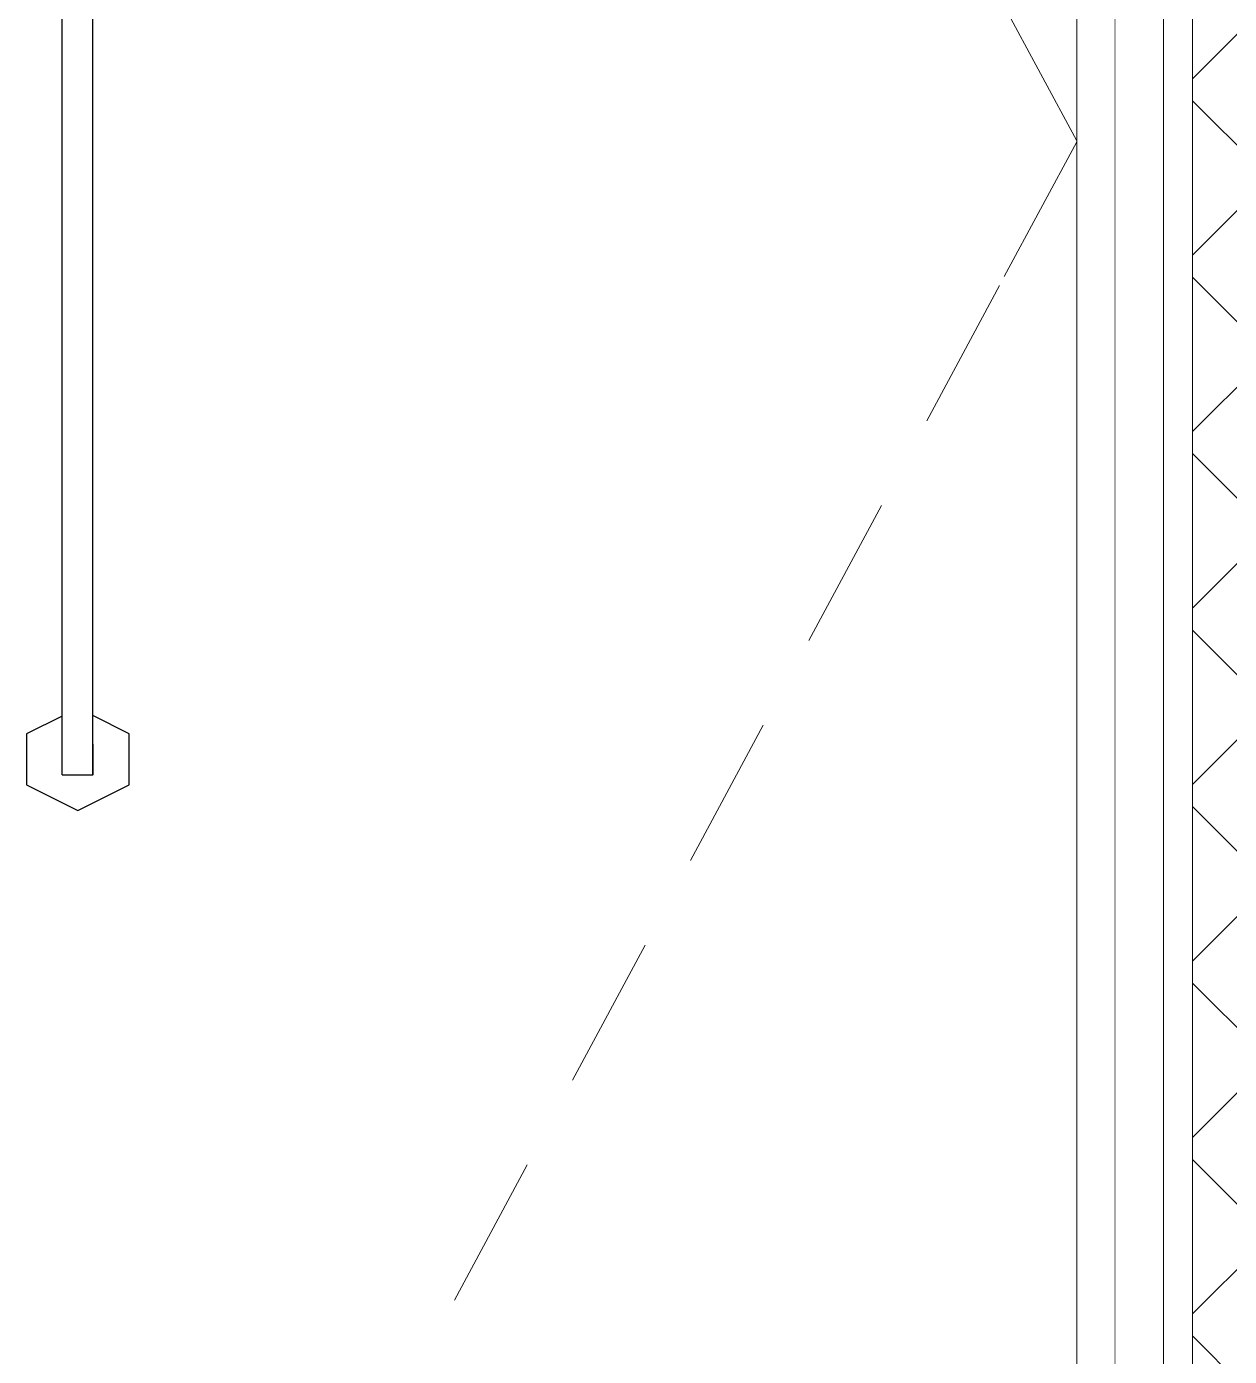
# Model space of a CAD drawing. Header units: millimetres. Extents: x -48147 to 1414029, y -496296 to 18123.
# Drawn here: x 1380275 to 1380901, y -490393 to -489701 of the extents above; entities that cross this region are included whole.
import ezdxf

# ---------------------------------------------------------------- set-up
doc = ezdxf.new("R2010")
doc.units = ezdxf.units.MM
doc.header["$MEASUREMENT"] = 0
doc.linetypes.add('Wipeout_Contour', pattern=[1000, 0, -1000])
doc.layers.add('New_A-25-M_Wall_Int', color=7, linetype='Continuous')
doc.layers.add('New_A-35-M_FFE_Sanitary', color=7, linetype='Continuous')
for name, color, linetype, lineweight in [('New_A-25-M_Wall_Int_Pen_No__1', 7, 'Continuous', 13), ('New_A-35-M_FFE_Sanitary_Pen_No__3', 7, 'Continuous', 18), ('New_A-35-M_FFE_Sanitary_Pen_No__87', 8, 'Continuous', 20)]:
    doc.layers.add(name, color=color, linetype=linetype, lineweight=lineweight)
doc.layers.add('New_A-25-M_Wall_Int_Pen_No__107', color=7, linetype='Continuous', lineweight=15, true_color=0xa6a6a6)
doc.layers.add('New_A-35-M_FFE_Sanitary_Pen_No__23', color=7, linetype='Continuous', lineweight=30, true_color=0x2a2a2a)

# ---------------------------------------------------------------- blocks, each defined once
blk = doc.blocks.new('Section Elem_221_2', base_point=(1372879, -490836.73))
at = {"color": 254, "linetype": 'Wipeout_Contour', "lineweight": 0, "ltscale": 5859658.110548249}
blk.add_wipeout([(1380882.14, -487236.73), (1380867.14, -487236.73), (1380867.14, -490836.73), (1380882.14, -490836.73)], dxfattribs=at).dxf.layer = 'New_A-25-M_Wall_Int'
at = {"layer": 'New_A-25-M_Wall_Int_Pen_No__107', "linetype": 'Continuous'}
h = blk.add_hatch(dxfattribs=at)
h.set_pattern_fill('Plaster_0002', color=256, style=0, pattern_type=2)
h.set_pattern_definition([(270, (1372879, -490836.73), (86.6025, 0), [0, -50]), (270, (1372922.3, -490861.73), (86.6025, 0), [0, -50])])
h.paths.add_polyline_path([(1380882.14, -487236.73), (1380867.14, -487236.73), (1380867.14, -490836.73), (1380882.14, -490836.73)])
at = {"layer": 'New_A-25-M_Wall_Int_Pen_No__1', "linetype": 'Continuous'}
blk.add_line((1380867.14, -487236.73), (1380867.14, -490836.73), dxfattribs=at)
at = {"color": 254, "linetype": 'Wipeout_Contour', "lineweight": 0, "ltscale": 5859950.328052682}
blk.add_wipeout([(1381022.14, -487236.73), (1380882.14, -487236.73), (1380882.14, -490836.73), (1381022.14, -490836.73)], dxfattribs=at).dxf.layer = 'New_A-25-M_Wall_Int'
at = {"layer": 'New_A-25-M_Wall_Int_Pen_No__107', "linetype": 'Continuous'}
h = blk.add_hatch(dxfattribs=at)
h.set_pattern_fill('Concrete_Block_0002', color=256, style=0, pattern_type=2)
h.set_pattern_definition([(45, (1372878.996, -490836.73), (-45.96194, 45.96194), []), (135, (1372878.996, -490836.73), (45.96194, 45.96194), [])])
h.paths.add_polyline_path([(1381022.14, -487236.73), (1380882.14, -487236.73), (1380882.14, -490836.73), (1381022.14, -490836.73)])
at = {"layer": 'New_A-25-M_Wall_Int_Pen_No__1', "linetype": 'Continuous'}
blk.add_line((1380882.14, -487236.73), (1380882.14, -490836.73), dxfattribs=at)
blk = doc.blocks.new('Section Elem_224_2', base_point=(1372879, -490836.73))
at = {"layer": 'New_A-35-M_FFE_Sanitary_Pen_No__3', "linetype": 'Continuous'}
for p, q in [((1380743.78, -489906.08), (1380781.64, -489835.61)), ((1380682.26, -490020.6), (1380720.12, -489950.13)), ((1380620.73, -490135.12), (1380658.59, -490064.64)), ((1380559.21, -490249.64), (1380597.07, -490179.16)), ((1380497.68, -490364.16), (1380535.55, -490293.68))]:
    blk.add_line(p, q, dxfattribs=at)
at = {"color": 254, "linetype": 'Wipeout_Contour', "lineweight": 0, "ltscale": 5860486.096494341}
blk.add_wipeout([(1380841.87, -488678.78), (1380841.87, -490822.23), (1380842.04, -490822.23), (1380842.04, -488678.78)], dxfattribs=at).dxf.layer = 'New_A-35-M_FFE_Sanitary'
at = {"color": 254, "linetype": 'Wipeout_Contour', "lineweight": 0, "ltscale": 5858992.267817501}
blk.add_wipeout([(1380328.28, -490095.79), (1380328.28, -490069.09), (1380328.23, -490069.09), (1380328.23, -490095.79)], dxfattribs=at).dxf.layer = 'New_A-35-M_FFE_Sanitary'
at = {"color": 254, "linetype": 'Wipeout_Contour', "lineweight": 0, "ltscale": 5860454.746879186}
blk.add_wipeout([(1380841.87, -490822.23), (1380841.87, -488678.78), (1380821.87, -488698.78), (1380821.87, -490822.23)], dxfattribs=at).dxf.layer = 'New_A-35-M_FFE_Sanitary'
at = {"color": 254, "linetype": 'Wipeout_Contour', "lineweight": 0, "ltscale": 5858932.463759773}
blk.add_wipeout([(1380309.36, -490059.65), (1380328.23, -490069.09), (1380328.28, -490069.09), (1380309.36, -490059.63)], dxfattribs=at).dxf.layer = 'New_A-35-M_FFE_Sanitary'
at = {"color": 254, "linetype": 'Wipeout_Contour', "lineweight": 0, "ltscale": 5858968.747031717}
blk.add_wipeout([(1380301.58, -490109.14), (1380328.28, -490095.79), (1380328.23, -490095.79), (1380301.53, -490109.14)], dxfattribs=at).dxf.layer = 'New_A-35-M_FFE_Sanitary'
at = {"layer": 'New_A-35-M_FFE_Sanitary_Pen_No__3', "linetype": 'Continuous'}
for p, q in [((1380784.13, -489690.03), (1380821.87, -489760.28)), ((1380784.13, -489830.98), (1380821.87, -489760.74))]:
    blk.add_line(p, q, dxfattribs=at)
at = {"layer": 'New_A-35-M_FFE_Sanitary_Pen_No__87', "linetype": 'Continuous'}
for p, q in [((1380841.87, -488678.78), (1380841.87, -490822.23)), ((1380842.04, -490822.23), (1380842.04, -488678.78)), ((1380844.04, -488676.78), (1380844.04, -490822.23)), ((1380821.87, -490822.23), (1380821.87, -488698.78))]:
    blk.add_line(p, q, dxfattribs=at)
at = {"color": 254, "linetype": 'Wipeout_Contour', "lineweight": 0, "ltscale": 19041424.80486635}
blk.add_wipeout([(1380274.83, -490069.09), (1380274.83, -490095.79), (1380301.53, -490109.14), (1380328.23, -490095.79), (1380328.23, -490069.09), (1380309.36, -490059.65), (1380309.36, -490074.44), (1380309.53, -490074.44), (1380309.53, -490090.44), (1380309.36, -490090.44), (1380309.28, -490090.44), (1380293.28, -490090.44), (1380293.28, -490059.87)], dxfattribs=at).dxf.layer = 'New_A-35-M_FFE_Sanitary'
at = {"layer": 'New_A-35-M_FFE_Sanitary_Pen_No__23', "linetype": 'Continuous'}
for p, q in [((1380274.83, -490069.09), (1380274.83, -490095.79)), ((1380328.23, -490095.79), (1380328.23, -490069.09)), ((1380328.28, -490095.79), (1380328.28, -490069.09)), ((1380274.83, -490095.79), (1380301.53, -490109.14)), ((1380301.53, -490109.14), (1380328.23, -490095.79)), ((1380301.58, -490109.14), (1380328.28, -490095.79))]:
    blk.add_line(p, q, dxfattribs=at)
at = {"color": 254, "linetype": 'Wipeout_Contour', "lineweight": 0, "ltscale": 5858921.359433294}
blk.add_wipeout([(1380309.53, -490090.44), (1380309.53, -490074.44), (1380309.36, -490074.44), (1380309.36, -490090.44)], dxfattribs=at).dxf.layer = 'New_A-35-M_FFE_Sanitary'
at = {"color": 254, "linetype": 'Wipeout_Contour', "lineweight": 0, "ltscale": 5858572.803690921}
blk.add_wipeout([(1380309.28, -489554.03), (1380309.28, -490090.44), (1380309.36, -490090.44), (1380309.36, -489554.03)], dxfattribs=at).dxf.layer = 'New_A-35-M_FFE_Sanitary'
at = {"color": 254, "linetype": 'Wipeout_Contour', "lineweight": 0, "ltscale": 5858542.4972146}
blk.add_wipeout([(1380293.28, -490090.44), (1380309.28, -490090.44), (1380309.28, -489554.03), (1380293.28, -489554.03)], dxfattribs=at).dxf.layer = 'New_A-35-M_FFE_Sanitary'
at = {"layer": 'New_A-35-M_FFE_Sanitary_Pen_No__23', "linetype": 'Continuous'}
for p, q in [((1380293.28, -490090.44), (1380293.28, -489554.03)), ((1380309.28, -490090.44), (1380309.28, -489554.03)), ((1380309.36, -490090.44), (1380309.36, -489554.03)), ((1380293.28, -490059.87), (1380274.83, -490069.09)), ((1380328.28, -490069.09), (1380309.36, -490059.63)), ((1380328.23, -490069.09), (1380309.36, -490059.65)), ((1380309.53, -490074.44), (1380309.36, -490074.44)), ((1380309.53, -490090.44), (1380309.53, -490074.44)), ((1380293.28, -490090.44), (1380309.28, -490090.44)), ((1380309.53, -490090.44), (1380309.36, -490090.44))]:
    blk.add_line(p, q, dxfattribs=at)
blk = doc.blocks.new('Section Elem_227_2', base_point=(1372879, -490836.73))
at = {"color": 254, "linetype": 'Wipeout_Contour', "lineweight": 0, "ltscale": 5860534.923046269}
blk.add_wipeout([(1380842.04, -488678.78), (1380842.04, -490836.73), (1380867.04, -490836.73), (1380867.04, -488653.78)], dxfattribs=at).dxf.layer = 'New_A-35-M_FFE_Sanitary'
at = {"color": 254, "linetype": 'Wipeout_Contour', "lineweight": 0, "ltscale": 5860573.888834865}
blk.add_wipeout([(1380867.04, -488653.78), (1380867.04, -490836.73), (1380867.14, -490836.73), (1380867.14, -488653.78)], dxfattribs=at).dxf.layer = 'New_A-35-M_FFE_Sanitary'
at = {"layer": 'New_A-35-M_FFE_Sanitary_Pen_No__87', "linetype": 'Continuous'}
blk.add_line((1380867.04, -488653.78), (1380867.04, -490836.73), dxfattribs=at)

msp = doc.modelspace()

# ---------------------------------------------------------------- block references
at = {"layer": 'New_A-25-M_Wall_Int'}
msp.add_blockref('Section Elem_221_2', (1372879, -490836.73), dxfattribs=at)
at = {"layer": 'New_A-35-M_FFE_Sanitary'}
msp.add_blockref('Section Elem_224_2', (1372879, -490836.73), dxfattribs=at)

# ---------------------------------------------------------------- next in the draw order: block references
msp.add_blockref('Section Elem_227_2', (1372879, -490836.73), dxfattribs=at)

doc.saveas('drawing.dxf')
